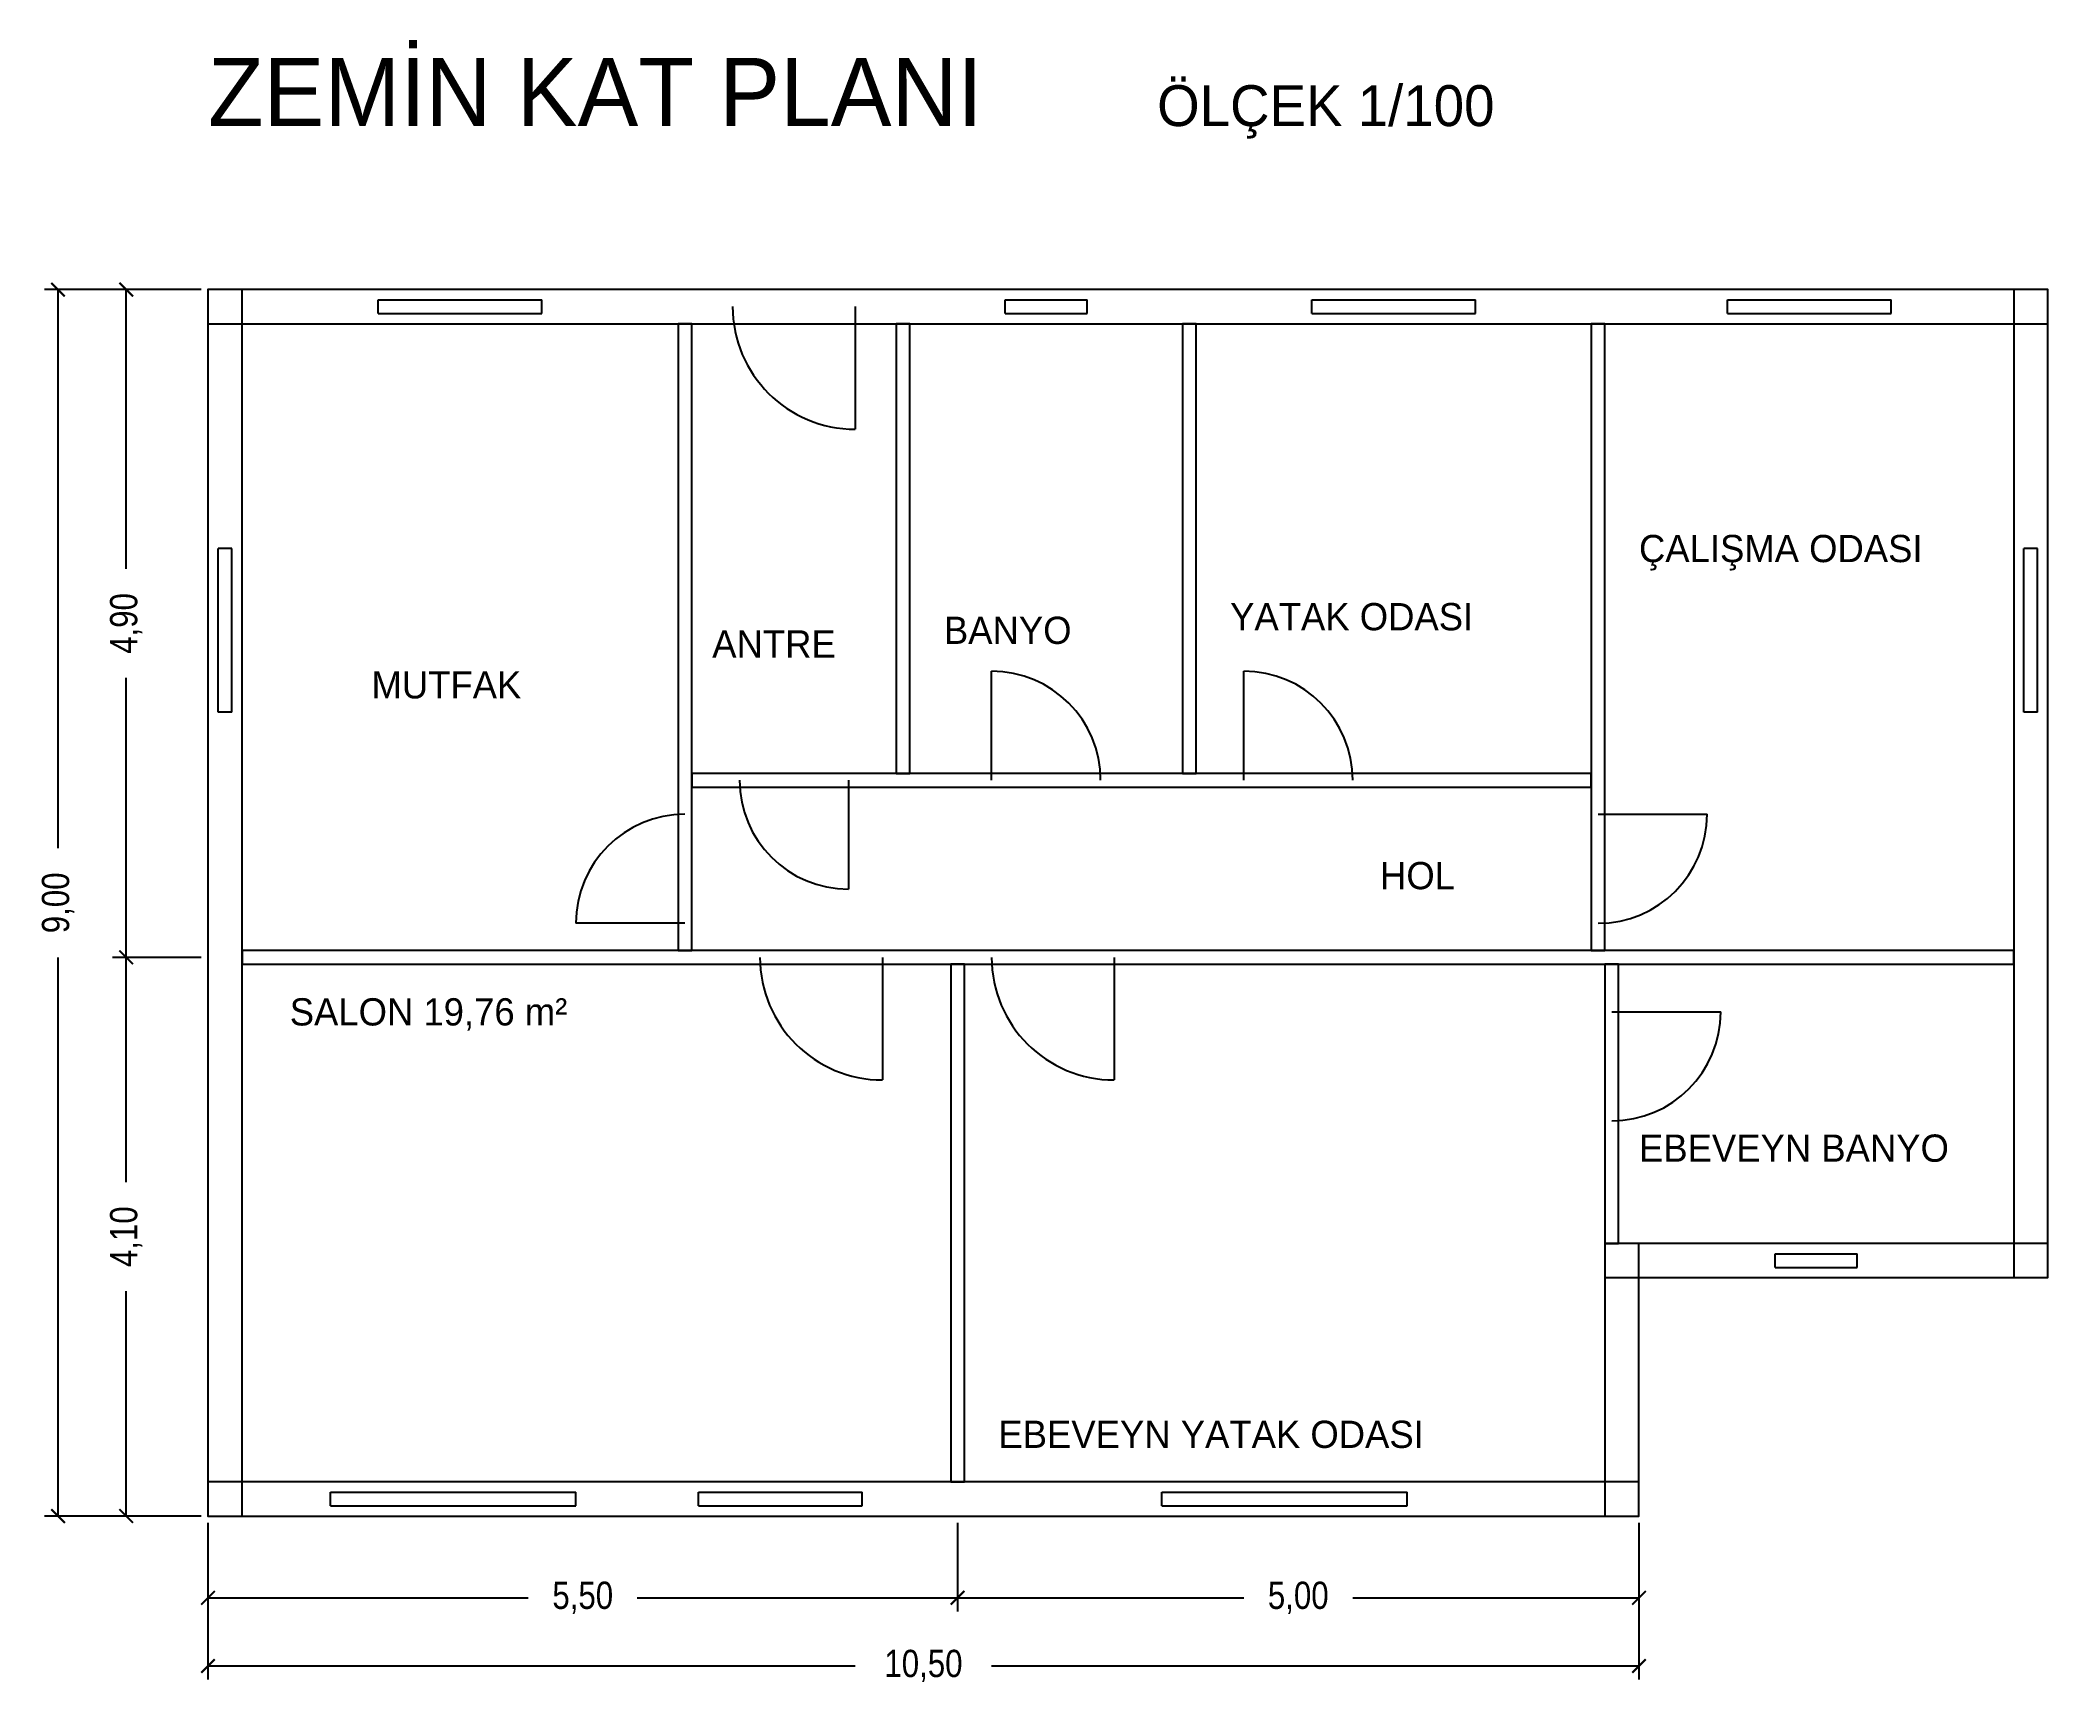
# Model space of a CAD drawing. Header units: millimetres. Extents: x -1231 to 13500, y -1231 to 10831.
import ezdxf

# ---------------------------------------------------------------- set-up
doc = ezdxf.new("R2010")
doc.units = ezdxf.units.MM
for name, color, linetype in [('DUVAR', 7, 'Continuous'), ('KAPI', 7, 'Continuous'), ('OLCU', 7, 'Continuous'), ('PENCERE', 7, 'Continuous'), ('YAZI', 7, 'Continuous')]:
    doc.layers.add(name, color=color, linetype=linetype)
doc.styles.add('OpenSansCondensed-Light', font='OpenSansCondensed-Light.ttf')
doc.dimstyles.new('WENART', dxfattribs={"dimtxt": 200, "dimasz": 100, "dimexe": 100, "dimexo": 50, "dimgap": 40, "dimtad": 1, "dimlfac": 0.001, "dimzin": 0, "dimblk": 'ARCHTICK', "dimcen": 2.5, "dimazin": 3, "dimtfac": 1, "dimtmove": 0, "dimatfit": 3})

# ---------------------------------------------------------------- blocks, each defined once
blk = doc.blocks.new('KAPI_90')
blk.add_line((-450, 0), (-450, 900))
blk.add_arc((-450, 0), 900, 0, 90)
blk = doc.blocks.new('KAPI_80')
blk.add_line((-400, 0), (-400, 800))
blk.add_arc((-400, 0), 800, 0, 90)
blk = doc.blocks.new('PENCERE_180')
for p, q in [((-900, 50), (900, 50)), ((-900, -50), (-900, 50)), ((900, -50), (900, 50)), ((-900, -50), (900, -50))]:
    blk.add_line(p, q)
blk = doc.blocks.new('PENCERE_120')
for p, q in [((-600, 50), (600, 50)), ((-600, -50), (-600, 50)), ((600, -50), (600, 50)), ((-600, -50), (600, -50))]:
    blk.add_line(p, q)
blk = doc.blocks.new('PENCERE_60')
for p, q in [((-300, 50), (300, 50)), ((-300, -50), (-300, 50)), ((300, -50), (300, 50)), ((-300, -50), (300, -50))]:
    blk.add_line(p, q)
blk = doc.blocks.new('_ARCHTICK')
at = {"color": 0, "linetype": 'BYBLOCK', "const_width": 0.15}
blk.add_lwpolyline([(-0.5, -0.5), (0.5, 0.5)], dxfattribs=at)
blk = doc.blocks.new('*D1')
for p, q in [((0, -50), (0, -700)), ((5500, -50), (5500, -700)), ((0, -600), (2350, -600)), ((3150, -600), (5500, -600))]:
    blk.add_line(p, q)
at = {"layer": 'Defpoints'}
for p in [(0, 0), (5500, 0), (0, -600)]:
    blk.add_point(p, dxfattribs=at)
at = {"layer": 'OLCU', "xscale": 100, "yscale": 100, "rotation": 180}
blk.add_blockref('_ARCHTICK', (0, -600), dxfattribs=at)
at = {"layer": 'OLCU', "xscale": 100, "yscale": 100}
blk.add_blockref('_ARCHTICK', (5500, -600), dxfattribs=at)
at = {"layer": 'OLCU', "insert": (2750, -600), "char_height": 200, "attachment_point": 5, "style": 'OpenSansCondensed-Light'}
blk.add_mtext('5,50', dxfattribs=at)
blk = doc.blocks.new('*D2')
for p, q in [((5500, -50), (5500, -700)), ((10500, -50), (10500, -700)), ((5500, -600), (7600, -600)), ((8400, -600), (10500, -600))]:
    blk.add_line(p, q)
at = {"layer": 'Defpoints'}
for p in [(5500, 0), (10500, 0), (5500, -600)]:
    blk.add_point(p, dxfattribs=at)
at = {"layer": 'OLCU', "xscale": 100, "yscale": 100, "rotation": 180}
blk.add_blockref('_ARCHTICK', (5500, -600), dxfattribs=at)
at = {"layer": 'OLCU', "xscale": 100, "yscale": 100}
blk.add_blockref('_ARCHTICK', (10500, -600), dxfattribs=at)
at = {"layer": 'OLCU', "insert": (8000, -600), "char_height": 200, "attachment_point": 5, "style": 'OpenSansCondensed-Light'}
blk.add_mtext('5,00', dxfattribs=at)
blk = doc.blocks.new('*D3')
for p, q in [((0, -50), (0, -1200)), ((10500, -50), (10500, -1200)), ((0, -1100), (4750, -1100)), ((5750, -1100), (10500, -1100))]:
    blk.add_line(p, q)
at = {"layer": 'Defpoints'}
for p in [(0, 0), (10500, 0), (0, -1100)]:
    blk.add_point(p, dxfattribs=at)
at = {"layer": 'OLCU', "xscale": 100, "yscale": 100, "rotation": 180}
blk.add_blockref('_ARCHTICK', (0, -1100), dxfattribs=at)
at = {"layer": 'OLCU', "xscale": 100, "yscale": 100}
blk.add_blockref('_ARCHTICK', (10500, -1100), dxfattribs=at)
at = {"layer": 'OLCU', "insert": (5250, -1100), "char_height": 200, "attachment_point": 5, "style": 'OpenSansCondensed-Light'}
blk.add_mtext('10,50', dxfattribs=at)
blk = doc.blocks.new('*D4')
for p, q in [((-50, 4100), (-700, 4100)), ((-600, 2450), (-600, 4100)), ((-600, 0), (-600, 1650)), ((-50, 0), (-700, 0))]:
    blk.add_line(p, q)
at = {"layer": 'Defpoints'}
for p in [(0, 4100), (-600, 0), (0, 0)]:
    blk.add_point(p, dxfattribs=at)
at = {"layer": 'OLCU', "xscale": 100, "yscale": 100}
for p, rotation in [((-600, 4100), 90), ((-600, 0), 270)]:
    blk.add_blockref('_ARCHTICK', p, dxfattribs=dict(at, rotation=rotation))
at = {"layer": 'OLCU', "insert": (-600, 2050), "char_height": 200, "attachment_point": 5, "rotation": 90, "style": 'OpenSansCondensed-Light'}
blk.add_mtext('4,10', dxfattribs=at)
blk = doc.blocks.new('*D5')
for p, q in [((-50, 9000), (-700, 9000)), ((-600, 6950), (-600, 9000)), ((-600, 4100), (-600, 6150)), ((-50, 4100), (-700, 4100))]:
    blk.add_line(p, q)
at = {"layer": 'Defpoints'}
for p in [(0, 9000), (-600, 4100), (0, 4100)]:
    blk.add_point(p, dxfattribs=at)
at = {"layer": 'OLCU', "xscale": 100, "yscale": 100}
for p, rotation in [((-600, 9000), 90), ((-600, 4100), 270)]:
    blk.add_blockref('_ARCHTICK', p, dxfattribs=dict(at, rotation=rotation))
at = {"layer": 'OLCU', "insert": (-600, 6550), "char_height": 200, "attachment_point": 5, "rotation": 90, "style": 'OpenSansCondensed-Light'}
blk.add_mtext('4,90', dxfattribs=at)
blk = doc.blocks.new('*D6')
for p, q in [((-50, 9000), (-1200, 9000)), ((-1100, 4900), (-1100, 9000)), ((-1100, 0), (-1100, 4100)), ((-50, 0), (-1200, 0))]:
    blk.add_line(p, q)
at = {"layer": 'Defpoints'}
for p in [(0, 9000), (-1100, 0), (0, 0)]:
    blk.add_point(p, dxfattribs=at)
at = {"layer": 'OLCU', "xscale": 100, "yscale": 100}
for p, rotation in [((-1100, 9000), 90), ((-1100, 0), 270)]:
    blk.add_blockref('_ARCHTICK', p, dxfattribs=dict(at, rotation=rotation))
at = {"layer": 'OLCU', "insert": (-1100, 4500), "char_height": 200, "attachment_point": 5, "rotation": 90, "style": 'OpenSansCondensed-Light'}
blk.add_mtext('9,00', dxfattribs=at)

msp = doc.modelspace()

# ---------------------------------------------------------------- linework, layer by layer
at = {"layer": 'DUVAR'}
for points in [[(0, 8750), (13500, 8750), (13500, 9000), (0, 9000)], [(250, 0), (250, 9000), (0, 9000), (0, 0)], [(13500, 1750), (13500, 9000), (13250, 9000), (13250, 1750)], [(3550, 4150), (3550, 8750), (3450, 8750), (3450, 4150)], [(5150, 5450), (5150, 8750), (5050, 8750), (5050, 5450)], [(7250, 5450), (7250, 8750), (7150, 8750), (7150, 5450)], [(10250, 4150), (10250, 8750), (10150, 8750), (10150, 4150)], [(3550, 5350), (10150, 5350), (10150, 5450), (3550, 5450)], [(250, 4050), (13250, 4050), (13250, 4150), (250, 4150)], [(5550, 250), (5550, 4050), (5450, 4050), (5450, 250)], [(10350, 2000), (10350, 4050), (10250, 4050), (10250, 2000)], [(10500, 0), (10500, 2000), (10250, 2000), (10250, 0)], [(10250, 1750), (13500, 1750), (13500, 2000), (10250, 2000)], [(0, 0), (10500, 0), (10500, 250), (0, 250)]]:
    msp.add_lwpolyline(points, close=True, dxfattribs=at)

# ---------------------------------------------------------------- block references
at = {"layer": 'KAPI'}
for name, p, rotation in [('KAPI_90', (4300, 8875), 180), ('KAPI_80', (4300, 5400), 180), ('KAPI_80', (3500, 4750), 90), ('KAPI_80', (10200, 4750), 270), ('KAPI_90', (4500, 4100), 180), ('KAPI_90', (6200, 4100), 180), ('KAPI_80', (10300, 3300), 270)]:
    msp.add_blockref(name, p, dxfattribs=dict(at, rotation=rotation))
for p in [(6150, 5400), (8000, 5400)]:
    msp.add_blockref('KAPI_80', p, dxfattribs=at)
at = {"layer": 'PENCERE'}
for name, p in [('PENCERE_120', (1850, 8875)), ('PENCERE_60', (6150, 8875)), ('PENCERE_120', (8700, 8875)), ('PENCERE_120', (11750, 8875)), ('PENCERE_60', (11800, 1875)), ('PENCERE_180', (1800, 125)), ('PENCERE_120', (4200, 125)), ('PENCERE_180', (7900, 125))]:
    msp.add_blockref(name, p, dxfattribs=at)
at = {"layer": 'PENCERE', "rotation": 90}
for p in [(125, 6500), (13375, 6500)]:
    msp.add_blockref('PENCERE_120', p, dxfattribs=at)

# ---------------------------------------------------------------- texts
at = {"layer": 'YAZI'}
for s, height, p in [('ZEMİN KAT PLANI', 500, (0, 10200)), ('ÖLÇEK 1/100', 300, (6964.501, 10200)), ('ÇALIŞMA ODASI', 200, (10500, 7000)), ('YATAK ODASI', 200, (7500, 6500)), ('ANTRE', 200, (3700, 6300)), ('BANYO', 200, (5400, 6400)), ('MUTFAK', 200, (1200, 6000)), ('HOL', 200, (8600, 4600)), ('SALON 19,76 m²', 200, (600, 3600)), ('EBEVEYN BANYO', 200, (10500, 2600)), ('EBEVEYN YATAK ODASI', 200, (5800, 500))]:
    msp.add_text(s, height=height, dxfattribs=at).set_placement(p)

# ---------------------------------------------------------------- dimensions: what is measured, and where the dimension line sits
at = {"layer": 'OLCU'}
for base, p1, p2, picture, middle in [((-1100, 0), (0, 0), (0, 9000), '*D6', (-1100, 4500)), ((-600, 4100), (0, 4100), (0, 9000), '*D5', (-600, 6550)), ((-600, 0), (0, 0), (0, 4100), '*D4', (-600, 2050))]:
    dim = msp.add_linear_dim(base=base, p1=p1, p2=p2, angle=90, dimstyle='WENART', dxfattribs=at)
    dim.commit()
    dim.dimension.update_dxf_attribs({"geometry": picture, "text_midpoint": middle})
for base, p1, p2, picture, middle in [((0, -600), (0, 0), (5500, 0), '*D1', (2750, -600)), ((0, -1100), (0, 0), (10500, 0), '*D3', (5250, -1100)), ((5500, -600), (5500, 0), (10500, 0), '*D2', (8000, -600))]:
    dim = msp.add_linear_dim(base=base, p1=p1, p2=p2, dimstyle='WENART', dxfattribs=at)
    dim.commit()
    dim.dimension.update_dxf_attribs({"geometry": picture, "text_midpoint": middle})

doc.saveas('drawing.dxf')
